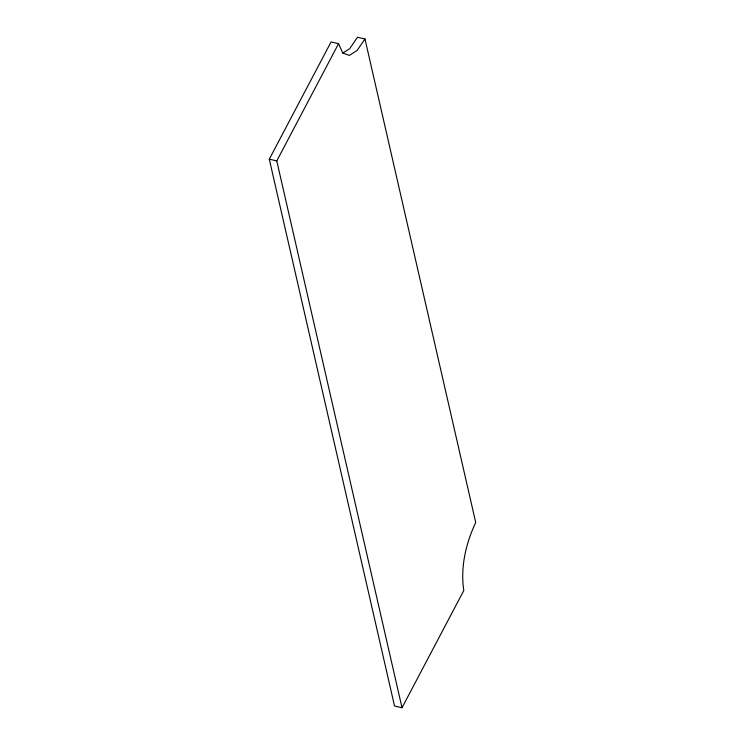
<?xml version="1.0" encoding="UTF-8"?>
<svg xmlns="http://www.w3.org/2000/svg" width="745" height="745" viewBox="0 0 745 745"><rect width="100%" height="100%" fill="white"/><g stroke="black" fill="none" stroke-linecap="round" stroke-linejoin="round"><path stroke-width="1.12" d="M364.976 38.982L475.71 522.459C465.849 543.524 460.27 567.271 463.8 590.515L402.021 707.75L394.533 706.018L269.29 159.169L331.069 41.934L338.556 43.676L342.793 53.025L349.303 55.419L357.088 50.492L364.976 38.982L357.498 37.25L349.61 48.76L342.793 53.072M402.021 707.75L276.777 160.911L338.556 43.676M269.29 159.169L276.777 160.911"/></g></svg>
